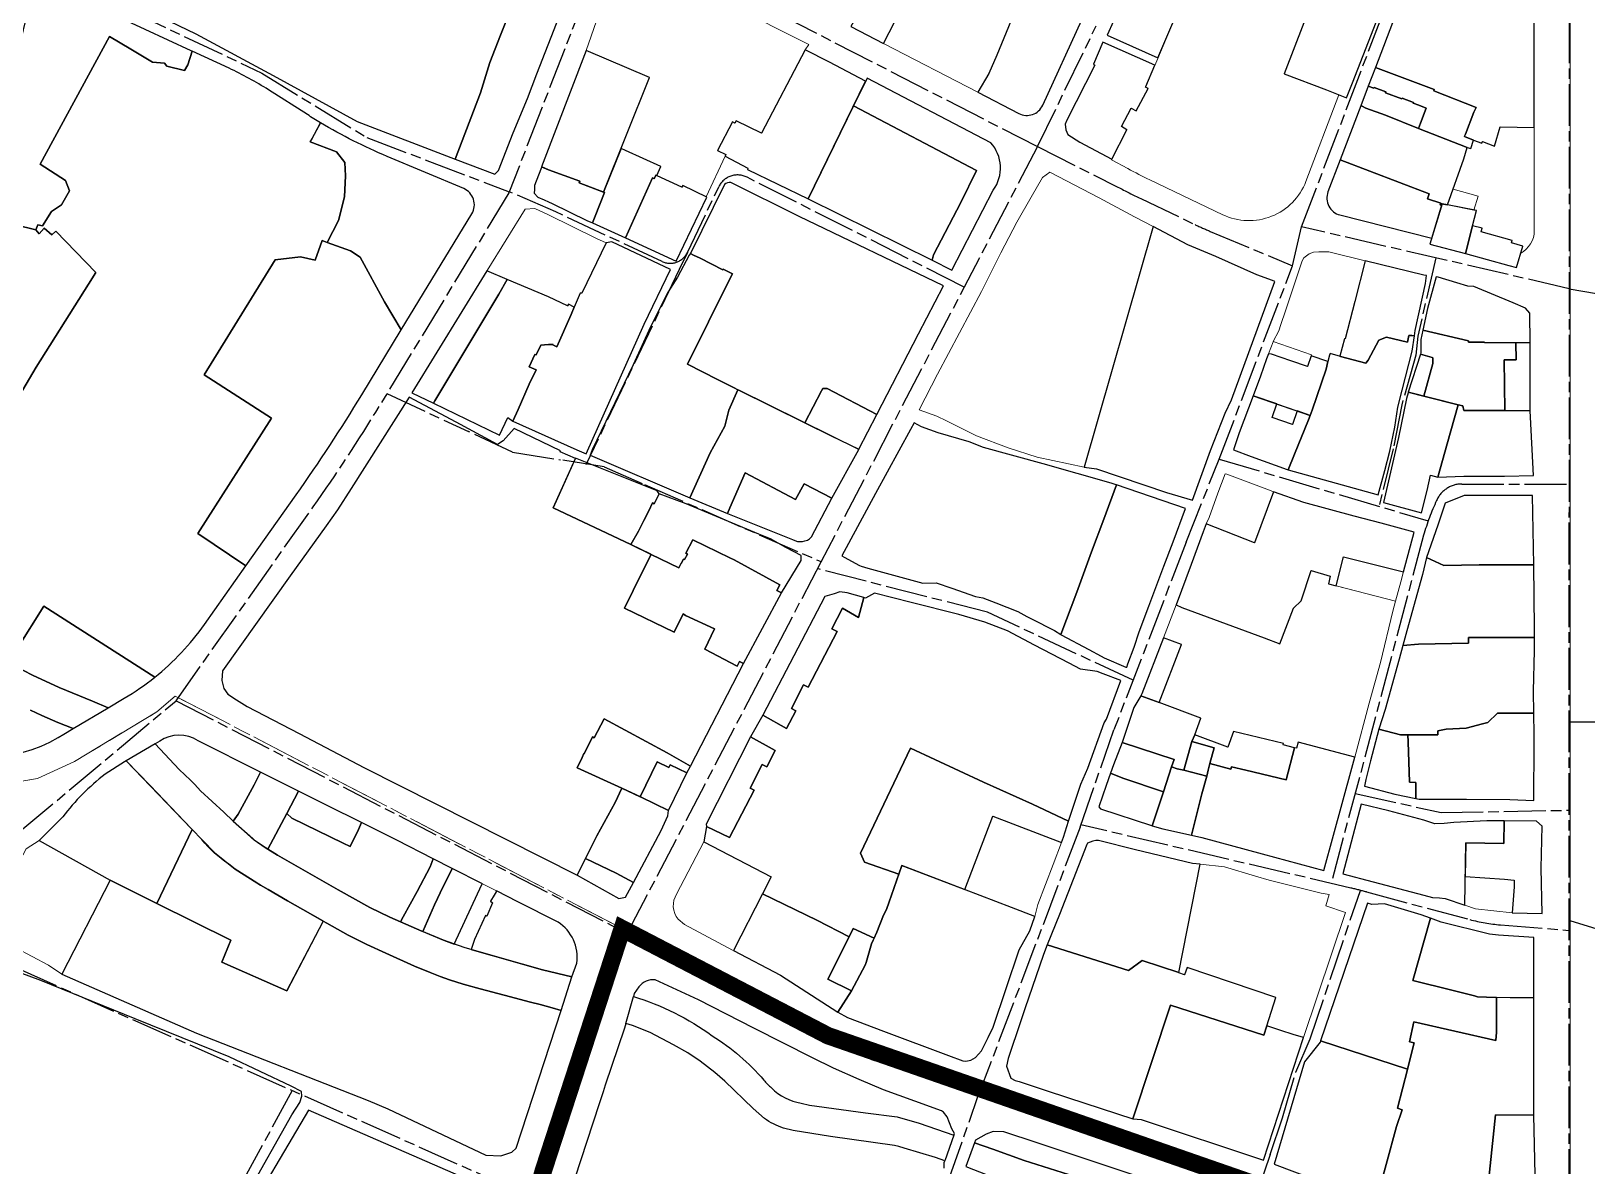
# Model space of a CAD drawing. Header units: millimetres. Extents: x 125232 to 134072, y 142885 to 152835.
# Drawn here: x 128703 to 129597, y 145446 to 146098 of the extents above; entities that cross this region are included whole.
import ezdxf

# ---------------------------------------------------------------- set-up
doc = ezdxf.new("R2010")
doc.units = ezdxf.units.MM
doc.linetypes.add('ACAD_ISO08W100', pattern=[36, 24, -3, 6, -3])
doc.linetypes.add('CENTER', pattern=[50.8, 31.75, -6.35, 6.35, -6.35])
for name, color, linetype in [('commerce', 10, 'Continuous'), ('commerce & office', 242, 'Continuous'), ('commerce and residence', 32, 'Continuous'), ('culture', 21, 'Continuous'), ('green & plaza', 80, 'Continuous'), ('hospital', 231, 'Continuous'), ('military', 76, 'Continuous'), ('research & university', 30, 'Continuous'), ('reserve', 253, 'Continuous'), ('residence', 2, 'Continuous'), ('residence-bad', 41, 'Continuous'), ('water', 4, 'Continuous'), ('老城北中心线', 7, 'ACAD_ISO08W100')]:
    doc.layers.add(name, color=color, linetype=linetype)
for name, color, linetype, lineweight in [('government', 221, 'Continuous', 0), ('municipal utilities', 151, 'Continuous', 0), ('school', 31, 'Continuous', 0), ('super block', 6, 'CENTER', 0)]:
    doc.layers.add(name, color=color, linetype=linetype, lineweight=lineweight)

msp = doc.modelspace()

# ---------------------------------------------------------------- linework, layer by layer
at = {"layer": 'commerce'}
for points in [[(129566.52, 146169.48, 0.31535), (129559.94, 146178.88), (129528.65, 146190.27, 0.409865), (129515.89, 146184.44), (129475.17, 146077.59), (129508.98, 146064.95), (129508.66, 146064), (129533, 146054.55), (129531.68, 146051.89), (129526.91, 146039.26), (129526.44, 146038.01), (129526.35, 146037.78), (129531.58, 146035.81), (129536.25, 146034.05), (129536.62, 146035.03), (129543.55, 146032.37), (129546.94, 146043.34), (129566.48, 146043.04)], [(128955.87, 145993.47, 0.458212), (128951.2, 146007.88), (128907.24, 146026.37, -0.035075), (128868.97, 146045.72), (128863.01, 146034.8), (128878.16, 146029.03), (128882.95, 146022.86), (128883.34, 146015.29), (128882.75, 146003.14), (128879.16, 145989.6), (128872.79, 145976.83), (128886.14, 145972.05), (128891.72, 145968.47), (128905.69, 145942.91), (128915.33, 145926.75)], [(128798.55, 145690.61, 0.302626), (128776.55, 145690.33), (128773.98, 145688.82), (128787.73, 145673.97), (128794.19, 145667.85), (128796.75, 145665.34), (128800.04, 145661.72), (128813.36, 145649.51), (128818.63, 145644.39), (128821.55, 145648.42), (128830.72, 145665.31), (128834.51, 145672.52)], [(128838.74, 145605.04), (128834.4, 145607.53), (128832.59, 145608.69), (128832.58, 145608.67), (128832.25, 145608.9), (128819.9, 145616.76), (128816.12, 145619.8, -0.079759), (128800.76, 145633.75), (128795.1, 145639.56), (128774.92, 145597.11), (128817.31, 145576.02), (128812.13, 145563.26), (128849.64, 145546.88), (128870.35, 145586.67), (128870.18, 145587.06), (128858.68, 145593.6), (128850.01, 145598.57)], [(129005.41, 145586.31), (128982.37, 145598.03), (128970.06, 145604.29), (128969.78, 145603.74), (128968.69, 145601.78), (128966.7, 145598.33), (128967.74, 145597.36), (128964.45, 145589.84), (128963.72, 145590.12), (128957.34, 145576.35), (128955.43, 145570.58), (128957.34, 145570.04), (128967.57, 145567.12), (128984.92, 145562.22), (128996.47, 145558.96), (129013.42, 145554.93), (129016.23, 145562.83, 0.294425)]]:
    msp.add_lwpolyline(points, format="xyb", close=True, dxfattribs=at)
for points in [[(129212.21, 146129.76), (129195.12, 146138.28), (129195.12, 146139.04), (129173.72, 146101.02), (129192.51, 146091.3)], [(129474.21, 146100.14), (129480.35, 146115.93), (129467.72, 146120.92), (129465.05, 146113.44), (129455.85, 146116.93), (129459.84, 146126.5), (129445.32, 146132.67), (129422.67, 146073.89), (129447.09, 146064.59), (129458.55, 146060.07), (129461.92, 146068.73)], [(129348.4, 146078.8), (129318.56, 146092.01), (129313.05, 146079.32), (129313.96, 146078.92), (129297.76, 146047.29), (129296.86, 146044.97), (129297.24, 146041.66), (129298.46, 146039.04), (129305.31, 146034.56), (129323.67, 146024.88), (129332.39, 146041.71), (129329.21, 146043.52), (129334.7, 146054.1), (129337.58, 146052.52), (129344.6, 146065.35), (129343.05, 146066.2), (129343.22, 146066.55)], [(129032.06, 146005.73), (129017.62, 146011.29), (129017.97, 146012.22), (128999.96, 146018.74), (128996.09, 146020.4), (128995.62, 146019.04), (128991.97, 146009.6), (128991.85, 146007.42), (128991.72, 146005.28), (128993.79, 146003.04), (128997.44, 146001.45), (129000.01, 146000.3), (129002.1, 145999.37), (129021.88, 145989.55), (129025.3, 145988.29), (129026.75, 145992.03)], [(129508.17, 145907.48), (129508.17, 145910.71), (129507.75, 145910.83), (129501.11, 145912.76), (129493.98, 145890.82), (129502.99, 145888.59)], [(129566.18, 145791.62), (129534.8, 145791.71), (129514.49, 145791.33), (129504.5, 145795.89), (129502.13, 145786.05), (129493.14, 145753.79), (129490.96, 145745.25), (129500, 145746.12), (129528.71, 145746.66), (129528.71, 145750), (129566.51, 145750), (129566.51, 145755.05)], [(129566.52, 145742.45), (129566.51, 145750), (129528.71, 145750), (129528.71, 145746.66), (129500, 145746.12), (129490.95, 145745.25), (129488.77, 145737.37), (129480.77, 145708.46), (129477.04, 145697.18), (129489.56, 145693.89), (129493.81, 145693.99), (129510.93, 145693.95), (129510.94, 145696.37), (129515.76, 145697.22), (129527.23, 145697.81), (129536.71, 145700.32), (129539.78, 145701.13), (129545.36, 145706.42), (129566.25, 145706.34), (129566.08, 145719.12)], [(129493.89, 145689.91), (129493.81, 145693.99), (129489.56, 145693.89), (129477.04, 145697.18), (129472.28, 145679.12), (129469.6, 145668.33), (129468.96, 145664.53), (129486.31, 145659.93), (129498.31, 145657.37), (129498.31, 145666.66), (129494.74, 145666.7)], [(129079.36, 145672.06), (129069.92, 145676.83), (129069.11, 145675.17), (129062.31, 145678.4), (129052.69, 145658.39), (129053.25, 145658.13), (129068.99, 145650.45)], [(129374.4, 145619.57), (129370.06, 145620.02), (129337.27, 145627.94), (129315.92, 145633.16), (129314.57, 145633.2), (129312.67, 145632.83), (129309.78, 145631.71), (129309.26, 145631.02), (129301.4, 145610.86), (129293.54, 145590.7), (129286.59, 145573.28), (129333.22, 145558.59), (129341.08, 145564.22), (129362.11, 145557.41)], [(129048.82, 145609.17), (129038.9, 145614.5), (129021.25, 145622.85), (129016.44, 145613.32), (129040.34, 145599.87), (129044.13, 145600.72)], [(128961.69, 145607.95), (128961.93, 145608.42), (128944.66, 145617.2), (128944.51, 145616.9), (128939.5, 145606.78), (128934.45, 145596.21), (128930.48, 145587.09), (128927.64, 145580.88), (128939.58, 145575.92), (128945.82, 145573.7)], [(129185.55, 145573.78), (129187.04, 145577.16), (129175.12, 145582.69), (129172.7, 145577.87), (129160.56, 145553.6), (129174.07, 145546.76), (129181.83, 145561.65), (129182.58, 145563.18)], [(129357.44, 145538.57), (129411.11, 145521.45), (129412.78, 145526.82), (129417.96, 145543.1), (129366.89, 145560.35), (129365.52, 145556.02), (129362.12, 145557.13), (129362.17, 145557.39), (129341.08, 145564.22), (129333.22, 145558.59), (129286.59, 145573.28), (129284.34, 145567.64), (129273.69, 145536.46), (129271.39, 145529.63), (129264.14, 145507.99), (129263.17, 145503.63), (129265.63, 145496.63), (129268.1, 145495.29), (129270.43, 145494.68), (129285.44, 145489.77), (129298.83, 145485.33), (129335.79, 145473.35)]]:
    msp.add_lwpolyline(points, close=True, dxfattribs=at)
at = {"layer": 'commerce & office'}
for points in [[(129306.38, 146104.85), (129306.67, 146105.67), (129272.64, 146121.57), (129257.5, 146084.62), (129252.96, 146074.1), (129246.74, 146063.25), (129270.3, 146051.06, 0.428689), (129283.99, 146055.79)], [(128795.1, 145639.56), (128794.57, 145640.1), (128770.94, 145664.84), (128757.18, 145678.94), (128756.32, 145678.43), (128745.1, 145671.31, 0.063078), (128720.75, 145646.84), (128707.19, 145633.26), (128748, 145610.5), (128774.92, 145597.11)], [(128849.5, 145648.74), (128856.29, 145661.56), (128834.51, 145672.52), (128830.72, 145665.31), (128821.55, 145648.42), (128818.63, 145644.39), (128818.73, 145644.3), (128829.93, 145634.31, 0.004117), (128832.61, 145632.27), (128837.03, 145629.32), (128838.65, 145628.3)]]:
    msp.add_lwpolyline(points, format="xyb", close=True, dxfattribs=at)
for points in [[(129503.85, 145953.31), (129504.51, 145957.94), (129502.89, 145958.17), (129469.18, 145966.39), (129463.25, 145943.08), (129457.68, 145921.53), (129457.31, 145921.63), (129454.64, 145911.59), (129455.14, 145911.46), (129469.74, 145907.52), (129470.99, 145909.32), (129477.07, 145920.83), (129481.47, 145922.54), (129493.58, 145919.57), (129494.41, 145923.57), (129496, 145923.44), (129497.6, 145923.3), (129498.03, 145926.31)], [(129554.31, 145942.33), (129531.69, 145951.68), (129528.21, 145951.88), (129522, 145953.66), (129511.2, 145956.98), (129509.98, 145957.15), (129505.15, 145938.92), (129502.42, 145926.52), (129528.61, 145920.46), (129528.61, 145919.69), (129537.86, 145919.68), (129537.86, 145919.37), (129564.06, 145919.23), (129563.87, 145936.25), (129561.46, 145939.23)], [(129549.1, 145909.42), (129556.05, 145909.43), (129555.91, 145919.27), (129537.86, 145919.37), (129537.86, 145919.68), (129528.61, 145919.69), (129528.61, 145920.46), (129502.42, 145926.52), (129501.24, 145921.15), (129501.34, 145913.45), (129501.11, 145912.76), (129507.75, 145910.83), (129508.17, 145910.71), (129508.17, 145907.48), (129502.99, 145888.59), (129522.76, 145883.7), (129525.39, 145883.08), (129525.95, 145880.3), (129549.45, 145880.28)], [(129564.07, 145919.14), (129564.06, 145919.23), (129555.91, 145919.27), (129556.05, 145909.43), (129549.1, 145909.42), (129549.45, 145880.28), (129564.18, 145880.27)], [(129564.19, 145876.59), (129564.18, 145880.27), (129549.45, 145880.28), (129525.95, 145880.3), (129525.39, 145883.08), (129522.76, 145883.7), (129516.44, 145861.19), (129511.1, 145842.13), (129525.95, 145842.71), (129533.25, 145842.7), (129549.25, 145842.72), (129565.92, 145843.09)], [(129565.43, 145831.52), (129526.21, 145831.57), (129515.25, 145827.03), (129511.02, 145814.45), (129504.5, 145795.89), (129514.49, 145791.33), (129534.8, 145791.71), (129566.18, 145791.62), (129566.18, 145791.62)], [(129566.39, 145680.34), (129566.4, 145694.1), (129566.25, 145706.34), (129545.36, 145706.42), (129539.78, 145701.13), (129536.71, 145700.32), (129527.23, 145697.81), (129515.76, 145697.22), (129510.94, 145696.37), (129510.93, 145693.95), (129493.81, 145693.99), (129493.89, 145689.91), (129494.74, 145666.7), (129498.31, 145666.66), (129498.31, 145657.37), (129500.29, 145656.94), (129526.34, 145657.05), (129527.57, 145657.06), (129552.43, 145656.8), (129566.14, 145656.27), (129566.17, 145665.04)], [(129359.41, 145679.8), (129329.58, 145689.63), (129324.55, 145676.81), (129322.84, 145671.92), (129330.08, 145669.02), (129353.38, 145661.14), (129358.04, 145675.58)], [(128944.51, 145616.9), (128944.66, 145617.2), (128933.65, 145622.8), (128931.93, 145618.04), (128924.47, 145604.03), (128916.51, 145589.34), (128914.89, 145586.52), (128927.15, 145581.08), (128927.64, 145580.88), (128930.48, 145587.09), (128934.45, 145596.21), (128939.5, 145606.78)], [(129276.51, 145581.32), (129279.43, 145589.52), (129265.97, 145594.79), (129203.08, 145618.89), (129194.23, 145593.56), (129192.54, 145590.35), (129188.53, 145580.53), (129185.55, 145573.78), (129182.58, 145563.18), (129181.83, 145561.65), (129174.07, 145546.76), (129166.16, 145534.58), (129171.75, 145531.53), (129192.47, 145523.72), (129229.75, 145509.66), (129237.98, 145506.65), (129239.73, 145506.37), (129242.7, 145506.96), (129245.33, 145508.47), (129248.8, 145512.41), (129252.68, 145520), (129255.44, 145526.06), (129270.38, 145570.38)]]:
    msp.add_lwpolyline(points, close=True, dxfattribs=at)
at = {"layer": 'commerce and residence'}
for points in [[(129020.96, 146145.19), (129021.01, 146148.62), (129016.38, 146152.51), (129000.24, 146159.6), (128997.33, 146160.71), (128983.67, 146124.61), (128972.3, 146095.99), (128966.31, 146080.34), (128960.92, 146062.85), (128946.26, 146024.85), (128969.07, 146016.23), (128971.24, 146018.32), (128979.56, 146040.03), (128987.78, 146059.68), (128993.21, 146073.94)], [(129058.04, 146071.78), (129021.55, 146087.33), (128995.88, 146020.49), (128999.96, 146018.74), (129017.97, 146012.22), (129017.62, 146011.29), (129031.57, 146005.91)], [(128971.39, 145947.2), (128976.13, 145955.73), (128964.53, 145960.64), (128921.36, 145890.51), (128933.76, 145884.56), (128934.68, 145885.94)], [(129165.79, 145753.28), (129162.77, 145754.84), (129168.93, 145766.7), (129178.1, 145761.37), (129181.13, 145772.87), (129171.53, 145775.5), (129167.44, 145776.1), (129164.05, 145774.99), (129158.72, 145773.44), (129123.04, 145705.31), (129136.79, 145697.57), (129142.07, 145707.71), (129139.54, 145709.02), (129146.53, 145722.65), (129149.19, 145721.29)], [(129062.31, 145678.4), (129069.11, 145675.17), (129069.92, 145676.83), (129079.36, 145672.06), (129081.54, 145676.03), (129068.19, 145683.6), (129031.93, 145703.18), (129026.18, 145692.34), (129025.17, 145692.82), (129020.52, 145683.11), (129020.27, 145683.23), (129019.23, 145681.04), (129016.36, 145674.96), (129042, 145663.33), (129052.69, 145658.39)], [(129130.26, 145685.06), (129116.06, 145692.85), (129090.55, 145642.72), (129090.81, 145641.21), (129103.92, 145634.89), (129118.2, 145662.09), (129115.8, 145663.36), (129122.76, 145676.95), (129125.41, 145675.6)], [(129382.58, 145686.42), (129369.68, 145690.09), (129365, 145673.6), (129378.21, 145670.27), (129378.96, 145673.6), (129380.08, 145677.56)], [(129172.7, 145577.87), (129154.13, 145587.52), (129122.85, 145602.59), (129106.2, 145570.03), (129133.18, 145555.94), (129166.16, 145534.58), (129174.07, 145546.76), (129160.56, 145553.6)], [(129433.87, 145519.96), (129427.9, 145521.78), (129420.78, 145524.01), (129412.78, 145526.82), (129411.11, 145521.45), (129357.44, 145538.57), (129335.79, 145473.35), (129335.94, 145473.3), (129340.47, 145472.94), (129410.87, 145449.47)], [(129487.35, 145468.97), (129490.53, 145478.43), (129487.91, 145479.44), (129493.6, 145501.72), (129493.65, 145501.91), (129443.62, 145518.16), (129443.35, 145517.37), (129434.4, 145506.08), (129416.92, 145447.2), (129475.45, 145425.23)]]:
    msp.add_lwpolyline(points, close=True, dxfattribs=at)
msp.add_lwpolyline([(129182.99, 146071.39), (129175.19, 146055.38), (129245.88, 146018.22), (129236.82, 146000), (129221.16, 145969.88), (129220.47, 145966.76), (129231.73, 145961.02), (129255.57, 146007.06, 0.35071), (129254.11, 146034.3)], format="xyb", close=True, dxfattribs=at)
at = {"layer": 'culture'}
msp.add_lwpolyline([(128694.72, 145743.86), (128709.94, 145767.95), (128773.62, 145727.04, 0.069987), (128802.26, 145757.46), (128826.09, 145791.15), (128798.49, 145809.65), (128840.69, 145876.03), (128802.07, 145900.96), (128842.85, 145966.96), (128857.42, 145968.78), (128865.92, 145966.81), (128869.87, 145978.03), (128872.79, 145976.83), (128879.16, 145989.6), (128882.75, 146003.14), (128883.34, 146015.29), (128882.95, 146022.86), (128878.16, 146029.03), (128863.01, 146034.8), (128863.68, 146036.02), (128863.67, 146036.02), (128868.97, 146045.72, -0.007306), (128861.36, 146050.42), (128838.99, 146064.68, 0.033301), (128816.35, 146077.08), (128795.12, 146086.93), (128792.62, 146079.05), (128790.67, 146075.79), (128780.51, 146078.27), (128779.34, 146079.96), (128772.43, 146080.61), (128760, 146087.97), (128747.58, 146095.32), (128707.83, 146021.92), (128722.45, 146012.61), (128724.7, 146006.58), (128720.03, 145998.59), (128714.41, 145994.8), (128709.11, 145986.52), (128706.38, 145987.13), (128705.27, 145984.23), (128707.19, 145981.83), (128710.12, 145985.15), (128714.6, 145981.41), (128716.72, 145983.45), (128739.72, 145959.62), (128735.55, 145952.95), (128705.59, 145905.22), (128692.04, 145882.51)], format="xyb", dxfattribs=at)
at = {"layer": 'government', "linetype": 'Continuous'}
msp.add_lwpolyline([(129147.47, 146087.59), (129149.48, 146090.75), (129058.71, 146136.54), (129045.32, 146137.77), (129037.7, 146133.67), (129021.56, 146087.32), (129058.04, 146071.78), (129041.65, 146030.99), (129044.12, 146029.83), (129064.55, 146020.55), (129062.21, 146015.39), (129062.38, 146015.3), (129076.58, 146008.82), (129077.06, 146009.71), (129090.52, 146003.15), (129101.38, 146026.63), (129101.78, 146027.42), (129097.06, 146029.73), (129105.76, 146046.35), (129107.11, 146045.56), (129107.77, 146046.86), (129122.42, 146039.71)], close=True, dxfattribs=at)
at = {"layer": 'government'}
msp.add_lwpolyline([(129359.84, 146105.85), (129350.04, 146082.69), (129343.22, 146066.55), (129343.05, 146066.2), (129344.6, 146065.35), (129337.58, 146052.52), (129334.7, 146054.1), (129329.21, 146043.52), (129332.39, 146041.71), (129323.46, 146024.47), (129332.9, 146019.37, 0.012243), (129345.47, 146012.98), (129387.4, 145992.92, 0.438461), (129435.21, 146012.03), (129454.17, 146061.8), (129447.09, 146064.59), (129422.67, 146073.89), (129441.49, 146122.74)], format="xyb", dxfattribs=at)
for points in [[(129347.46, 145986.08), (129336.76, 145991.74), (129316.45, 146002.51), (129288.07, 146017.38), (129283.74, 146014.37), (129277.4, 146003.07), (129269.08, 145988.68), (129259.85, 145970.98), (129248.81, 145948.84), (129223.46, 145901.32), (129212.89, 145880.7), (129223.16, 145877.17), (129228.62, 145874.35), (129245.97, 145865.84), (129264.18, 145858.88), (129280.83, 145853.53), (129307.8, 145847.86)], [(129032.99, 145976.78), (129027.45, 145979.14), (129000, 145992.77), (128992.13, 145996.48), (128986.44, 145996.08), (128964.67, 145960.86), (128964.53, 145960.64), (128976.13, 145955.73), (129000, 145945.61), (129010.91, 145940.53), (129011.37, 145941.52), (129014.75, 145939.74), (129018.09, 145947.76), (129019.16, 145947.72)], [(129469.18, 145966.39), (129448.35, 145971.51), (129442.59, 145971.53), (129439.48, 145971.41), (129436.99, 145970.41), (129433.97, 145968.14), (129433.07, 145966.41), (129429.61, 145956.01), (129428.28, 145951.93), (129423.51, 145937.58), (129420.88, 145929.87), (129419.74, 145926.24), (129416.48, 145920.11), (129438.45, 145912.37), (129438.26, 145911.84), (129447.89, 145908.49), (129448.8, 145912.26), (129449.18, 145913.05), (129454.64, 145911.59), (129457.31, 145921.63), (129457.68, 145921.53), (129463.25, 145943.08)], [(129430.19, 145880.12), (129418.51, 145884.11), (129415.85, 145876.4), (129427.45, 145872.34)], [(129294.67, 145632.04), (129255.36, 145647.16), (129239.17, 145605.06), (129265.97, 145594.79), (129279.43, 145589.52), (129281.15, 145596.47), (129289.95, 145619.44)], [(128748, 145610.5), (128707.19, 145633.26), (128699.79, 145628.43), (128674.83, 145581.58), (128712.69, 145561.52), (128720.33, 145556.51)]]:
    msp.add_lwpolyline(points, close=True, dxfattribs=at)
msp.add_lwpolyline([(129089.27, 145632.55), (129073.55, 145602.48, 0.320253), (129074.4, 145588.01), (129078.07, 145584.99), (129105.74, 145570.28), (129106.2, 145570.03), (129127.85, 145612.39)], format="xyb", close=True, dxfattribs=at)
at = {"layer": 'green & plaza'}
for points in [[(128768.17, 146099.43), (128710.75, 146126.07, 0.471683), (128703.79, 146122.74), (128671.61, 145992.5), (128705.27, 145984.23), (128706.38, 145987.13), (128709.11, 145986.52), (128714.41, 145994.8), (128720.03, 145998.59), (128724.7, 146006.58), (128722.45, 146012.61), (128707.83, 146021.92), (128747.58, 146095.32), (128760, 146087.97), (128772.43, 146080.61), (128779.34, 146079.96), (128780.51, 146078.27), (128790.67, 146075.79), (128792.62, 146079.05), (128795.12, 146086.93), (128794.62, 146087.16)], [(128735.55, 145952.95), (128739.72, 145959.62), (128716.72, 145983.45), (128714.6, 145981.41), (128710.12, 145985.15), (128707.19, 145981.83), (128705.27, 145984.23), (128671.61, 145992.5), (128646.55, 145891.1), (128643.12, 145877.21, -0.034919), (128628.98, 145833.39), (128650.84, 145818.98), (128656.87, 145828.61), (128664.34, 145840.48), (128682.13, 145868.44), (128684.25, 145871.78), (128685, 145871.47), (128692.04, 145882.51), (128705.59, 145905.22)], [(128891.72, 145968.47), (128886.14, 145972.05), (128872.79, 145976.83), (128869.87, 145978.03), (128865.92, 145966.81), (128857.42, 145968.78), (128842.85, 145966.96), (128802.07, 145900.96), (128840.69, 145876.03), (128798.49, 145809.65), (128826.09, 145791.15), (128854.91, 145831.91, 0.017402), (128892.63, 145889.39), (128915.33, 145926.75), (128905.69, 145942.91)], [(128709.94, 145767.95), (128694.72, 145743.86), (128629.26, 145784.59), (128651.65, 145818.44), (128650.84, 145818.98), (128628.98, 145833.39, -0.023367), (128616.17, 145805.35), (128612.57, 145798.36), (128626.15, 145779.84), (128629.01, 145776.99), (128637.08, 145770.26), (128665.93, 145750), (128668.48, 145748.19), (128673.97, 145744.71), (128686.32, 145737.57), (128689.66, 145735.5), (128698.31, 145730.88), (128703.42, 145728.25), (128718.72, 145721.09), (128737.92, 145713.23), (128746.97, 145709.53), (128756.17, 145714.98, 0.035391), (128773.62, 145727.04)], [(129117.98, 145525.4), (129086.18, 145541.64), (129061.25, 145553.15, 0.273851), (129051.9, 145549.09), (129049.19, 145545.35), (129048.71, 145543.65, -0.08065), (129094.07, 145521.07, -0.073666), (129123.69, 145495.53, 0.032462), (129128.08, 145491.07, 0.161809), (129145.09, 145482.33), (129149.85, 145481.23), (129182.14, 145476.69), (129200.23, 145474.36), (129212.88, 145470.82), (129232.9, 145463.98), (129233.24, 145464.94), (129231.75, 145467.54), (129228.96, 145474.4), (129226.9, 145477.05), (129225.71, 145477.79), (129210.37, 145483.36), (129192.4, 145489.96), (129178.53, 145495.8), (129163.68, 145502.39), (129151.68, 145508.34)], [(129566.24, 145475.44), (129544.09, 145475.68), (129536.64, 145404.18), (129537.1, 145404.02), (129555.5, 145399.76, 0.333808), (129567.73, 145407.03)], [(129340.04, 145439.7), (129288.8, 145456.86), (129280.81, 145459.5), (129261.6, 145465.9), (129255.4, 145466.01), (129251.55, 145464.38), (129245.24, 145461.08), (129244.69, 145459.56), (129255.33, 145455.82), (129273.34, 145449.4), (129316.92, 145435.54), (129372.32, 145418.42), (129415.45, 145405), (129416.83, 145410.85, 0.187528), (129413.89, 145414.94), (129410.3, 145416.17)]]:
    msp.add_lwpolyline(points, format="xyb", close=True, dxfattribs=at)
msp.add_lwpolyline([(128634.83, 145691.57, 0.267555), (128718.22, 145692.52), (128721.33, 145694.36), (128726.71, 145697.54), (128718.03, 145701.14), (128708.69, 145705.18), (128702.17, 145708.11)], format="xyb", dxfattribs=at)
msp.add_lwpolyline([(129570.91, 145641.58), (129567.79, 145644.42), (129549.09, 145644.47), (129548.92, 145631.56), (129527.06, 145631.88), (129526.78, 145612.63), (129549.32, 145610.96), (129554.93, 145610.52), (129554.81, 145606.71), (129553.65, 145591.76), (129571.03, 145591.27), (129570.48, 145617.44)], close=True, dxfattribs=at)
at = {"layer": 'hospital'}
msp.add_lwpolyline([(129133.8, 145775.52), (129131.23, 145776.9), (129132.97, 145780.14), (129106.73, 145794.6), (129104.22, 145795.67), (129082.92, 145805.98), (129078.79, 145798.32), (129079.74, 145797.88), (129078.04, 145794.67), (129077.57, 145794.91), (129076.27, 145792.49), (129076.1, 145792.57), (129074.84, 145789.87), (129058.92, 145797.7), (129051.34, 145782.56), (129048.59, 145776.98), (129043.57, 145766.81), (129072.1, 145752.92), (129077.26, 145763.43), (129078.75, 145762.65), (129095.32, 145754.9), (129089.81, 145743.28), (129108.28, 145733.39), (129109.65, 145736.1), (129111.98, 145734.97)], close=True, dxfattribs=at)
at = {"layer": 'military'}
msp.add_lwpolyline([(129059.74, 146014.04), (129060.41, 146013.73), (129060.65, 146013.61), (129061.62, 146015.69), (129062.21, 146015.39), (129064.55, 146020.55), (129044.12, 146029.83), (129041.65, 146030.99), (129031.57, 146005.91), (129032.06, 146005.73), (129026.75, 145992.03), (129025.3, 145988.29), (129044.12, 145979.64)], close=True, dxfattribs=at)
at = {"layer": 'municipal utilities'}
msp.add_lwpolyline([(129566.48, 146043.04), (129546.94, 146043.34), (129543.55, 146032.37), (129536.62, 146035.03), (129536.25, 146034.05), (129531.58, 146035.81), (129529.91, 146030.86), (129527.89, 146031.52), (129525.97, 146024.94), (129519.77, 146007.66), (129534.17, 146003.57), (129531.74, 145995.53), (129533.33, 145995.22), (129531.04, 145986.56), (129536.56, 145985.15), (129535.97, 145982.99), (129553.73, 145978.12), (129553.33, 145976.68), (129559.82, 145974.86), (129558.61, 145970.66, 0.274966), (129566.46, 145983.84)], format="xyb", close=True, dxfattribs=at)
for points in [[(129534.17, 146003.57), (129519.77, 146007.66), (129516.49, 145998.52), (129531.74, 145995.53)], [(129416.48, 145920.11), (129416.31, 145919.8), (129413.71, 145913.03), (129415.45, 145912.77), (129426.63, 145908.89), (129436.11, 145905.57), (129438.26, 145911.84), (129438.45, 145912.37)], [(129416.55, 145833.71), (129414.25, 145834.52), (129389.81, 145843.76), (129388.86, 145844.05), (129384.65, 145832.82), (129379.53, 145818.86), (129377.98, 145815.17), (129405.72, 145804.39)], [(129489.74, 145781.88), (129491.12, 145787.05), (129491.26, 145787.58), (129456.82, 145796.32), (129452.62, 145779.55), (129486.77, 145770.86)], [(129554.81, 145606.71), (129554.93, 145610.52), (129549.32, 145610.96), (129526.78, 145612.63), (129526.54, 145596), (129532.63, 145593.94), (129553.65, 145591.76)]]:
    msp.add_lwpolyline(points, close=True, dxfattribs=at)
at = {"layer": 'research & university'}
for points in [[(129499.96, 146042.53), (129480.89, 146050.04), (129469.66, 146054.1), (129467.14, 146055.44), (129466.78, 146055.56), (129454.91, 146024.41), (129505.96, 146004.82), (129505.03, 146002.1), (129512.67, 145999.47), (129512.43, 145998.55), (129512.94, 145998.4), (129513.15, 145999.17), (129516.49, 145998.52), (129525.97, 146024.94), (129527.89, 146031.52)], [(129002.64, 145824.5), (129015.51, 145852.85), (129006.7, 145856.66), (129006.87, 145857.14), (128980.23, 145869.96), (128973.92, 145863.01), (128970.69, 145860.85), (128946.86, 145873.62), (128919.88, 145888.08), (128886.57, 145835.46), (128878.66, 145823.2), (128872.09, 145814.01), (128851.54, 145785.27), (128812.68, 145730.82), (128812.29, 145725.19), (128813.27, 145720.53), (128815.69, 145717.3), (128820.58, 145714.04), (128826.8, 145710.27), (128856.74, 145694.67), (128894.17, 145675.04), (129016.44, 145613.32), (129021.25, 145622.85), (129027.74, 145636), (129038.26, 145655.02), (129042, 145663.33), (129016.36, 145674.96), (129019.23, 145681.04), (129020.27, 145683.23), (129020.52, 145683.11), (129025.17, 145692.82), (129026.18, 145692.34), (129031.93, 145703.18), (129068.19, 145683.6), (129081.54, 145676.03), (129111.98, 145734.97), (129109.65, 145736.1), (129108.28, 145733.39), (129089.81, 145743.28), (129095.32, 145754.9), (129078.75, 145762.65), (129077.26, 145763.43), (129072.1, 145752.92), (129043.57, 145766.81), (129048.59, 145776.98), (129051.34, 145782.56), (129058.92, 145797.7), (129058.71, 145797.8), (129047.27, 145803.28)], [(129162.43, 145865.75), (129109.28, 145892.05), (129108.82, 145892.28), (129103.58, 145880.54), (129101.3, 145871.38), (129092.77, 145856.04), (129081.18, 145830.16), (129102.75, 145821.21), (129104.08, 145824.39), (129112.89, 145844.46), (129141.88, 145829.24), (129146.91, 145838.21), (129162.7, 145829.97), (129178.28, 145858.05)], [(129566.1, 145577.52), (129545.85, 145578.84), (129540.67, 145579.49), (129512.95, 145586.27), (129506.77, 145588.52), (129496.68, 145552.77), (129519.14, 145547.18), (129532.08, 145543.98), (129533.9, 145543.45), (129539.03, 145543.12), (129566.15, 145542.84)]]:
    msp.add_lwpolyline(points, close=True, dxfattribs=at)
at = {"layer": 'reserve'}
msp.add_lwpolyline([(128826.91, 145430.42), (128852.37, 145475.55), (128856.97, 145482.66), (128858.27, 145486.33), (128858.06, 145489.02), (128852.09, 145492.13), (128816.39, 145508.89), (128762.38, 145530.78), (128708.15, 145552.88), (128691.09, 145559.16), (128673.7, 145567.33), (128669.12, 145568.94), (128622.74, 145481.07), (128571.83, 145384.42)], dxfattribs=at)
msp.add_lwpolyline([(129566.15, 145542.84), (129544.78, 145543.06), (129544.81, 145523.08), (129544.31, 145518.35), (129497.3, 145528.95), (129494.83, 145517.61), (129497.5, 145516.98), (129493.6, 145501.72), (129487.91, 145479.44), (129490.53, 145478.43), (129487.35, 145468.97), (129475.45, 145425.23), (129475.87, 145425.08), (129494.06, 145418.69), (129498.62, 145417.26), (129536.64, 145404.18), (129544.09, 145475.68), (129566.24, 145475.44), (129566.23, 145475.69)], close=True, dxfattribs=at)
at = {"layer": 'residence'}
msp.add_lwpolyline([(128721.92, 146133.32), (128797.19, 146096.79), (128841.66, 146072.87), (128889.89, 146046.4), (128946.24, 146024.79), (128960.92, 146062.85), (128966.31, 146080.34), (128972.3, 146095.99), (128983.67, 146124.61)], dxfattribs=at)
for points in [[(129175.19, 146055.38), (129149.23, 146002.05), (129220.47, 145966.76), (129221.16, 145969.88), (129236.82, 146000), (129245.88, 146018.22)], [(129417.3, 145954.52), (129415.98, 145955), (129407.02, 145958.27), (129383.48, 145968.95), (129367.35, 145975.57), (129347.46, 145986.08), (129307.8, 145847.86), (129314.87, 145846.87), (129355.01, 145833.18), (129370.01, 145828.81), (129380.47, 145857.34), (129388.79, 145878.92), (129392.44, 145886.5)], [(128988.78, 145905.44), (128992.01, 145912.65), (128992.86, 145912.29), (128995.45, 145917.94), (128997.58, 145918.09), (129000, 145918.22), (129002.53, 145918.32), (129002.41, 145918.06), (129004.73, 145917), (129013.03, 145935.62), (129014.75, 145939.74), (129011.37, 145941.52), (129010.91, 145940.53), (129000, 145945.61), (128976.13, 145955.73), (128971.39, 145947.2), (128934.68, 145885.94), (128933.76, 145884.56), (128971.79, 145866.24), (128976.54, 145876.37), (128979.41, 145874.28), (128982.46, 145880.94), (128988.74, 145895.43), (128992.81, 145903.65)], [(129488.12, 145882.23), (129490.53, 145892.04), (129496.35, 145914.56), (129497.6, 145923.3), (129496, 145923.44), (129494.41, 145923.57), (129493.58, 145919.57), (129481.47, 145922.54), (129477.07, 145920.83), (129470.99, 145909.32), (129469.74, 145907.52), (129455.14, 145911.46), (129449.18, 145913.05), (129448.8, 145912.26), (129447.89, 145908.49), (129446.84, 145904.07), (129438.74, 145880.59), (129437.63, 145877.57), (129436.7, 145875.02), (129428.56, 145855.21), (129424.92, 145846.33), (129476.8, 145831.96), (129480.57, 145845.91), (129483.37, 145856.97), (129486.26, 145870.74)], [(129446.84, 145904.07), (129447.89, 145908.49), (129438.26, 145911.84), (129436.11, 145905.57), (129426.63, 145908.89), (129415.45, 145912.77), (129413.71, 145913.03), (129412.58, 145910.08), (129409.15, 145900.04), (129404.91, 145888.76), (129437.63, 145877.57), (129438.74, 145880.59)], [(129160.11, 145892.96), (129157.52, 145893.08), (129156.89, 145891.66), (129147.32, 145873.23), (129162.43, 145865.75), (129178.22, 145858.08), (129188.56, 145878.01)], [(129436.7, 145875.02), (129437.63, 145877.57), (129430.19, 145880.12), (129427.45, 145872.34), (129415.85, 145876.4), (129418.51, 145884.11), (129404.91, 145888.76), (129396.94, 145867.58), (129393.52, 145857.86), (129403.79, 145853.86), (129424.45, 145846.45), (129424.92, 145846.33), (129428.56, 145855.21)], [(129522.76, 145883.7), (129493.98, 145890.82), (129493.9, 145890.58), (129493.02, 145887.36), (129488.33, 145864.9), (129479.87, 145827.52), (129501.63, 145821.52), (129504.82, 145834.41), (129506.82, 145843.21), (129511.1, 145842.13), (129516.44, 145861.19)], [(129326.28, 145837.66), (129326.09, 145837.72), (129323.27, 145838.64), (129284.17, 145849.69), (129250, 145859.2), (129241.72, 145862.42), (129223.82, 145867.51), (129214.23, 145871.04), (129210, 145873.21), (129208.06, 145869.45), (129187.81, 145832.61), (129168.54, 145796.76), (129169.76, 145796.11), (129178.68, 145791.38), (129179.61, 145790.89), (129183.46, 145789.79), (129215.14, 145781.21), (129222.77, 145781.37), (129231.81, 145778.2), (129245.4, 145773.44), (129249.55, 145772.77), (129256.93, 145769.92), (129269.72, 145764.93), (129274.79, 145762), (129277.42, 145760.67), (129290.79, 145753.86), (129294.34, 145751.65), (129303.48, 145776), (129311.96, 145799.07), (129319, 145817.84)], [(129063.47, 145832.39), (129062.3, 145834.21), (129015.54, 145852.91), (129002.64, 145824.5), (129047.27, 145803.28), (129051.69, 145811.01), (129054.73, 145817.2), (129057.67, 145822.64), (129059.65, 145827.27), (129060.64, 145826.8)], [(129353.56, 145790.96), (129358.97, 145804.95), (129366.08, 145824.12), (129326.28, 145837.66), (129319, 145817.84), (129311.96, 145799.07), (129303.48, 145776), (129294.34, 145751.65), (129294.56, 145751.51), (129310.48, 145742.93), (129317.6, 145739.13), (129319.35, 145738.3), (129331.78, 145732.94), (129332.37, 145732.89), (129332.93, 145734.7), (129336.43, 145744.29), (129339.38, 145753.14), (129344.9, 145767.89)], [(129438.18, 145788.39), (129449.24, 145785.15), (129448.13, 145780.69), (129452.62, 145779.55), (129456.82, 145796.32), (129491.26, 145787.58), (129497.41, 145810.48), (129478.37, 145815.65), (129462.98, 145819.68), (129434.04, 145827.52), (129416.55, 145833.71), (129405.72, 145804.39), (129377.98, 145815.17), (129376.1, 145810.69), (129369.27, 145791.81), (129360.66, 145768.65), (129363.94, 145767.15), (129411.27, 145749.68), (129420.28, 145746.23), (129427.99, 145766.7), (129432.49, 145771.05)], [(129328.78, 145725.21), (129318.68, 145729.08), (129315.33, 145730.31), (129305.66, 145731.64), (129299.13, 145735.13), (129279.18, 145745.59), (129263.63, 145753.71), (129250.61, 145758.82), (129235.79, 145763.22), (129208.45, 145770.12), (129187.26, 145775.47), (129182.1, 145772.61), (129181.13, 145772.87), (129178.1, 145761.37), (129168.93, 145766.7), (129162.77, 145754.84), (129165.79, 145753.28), (129149.19, 145721.29), (129146.53, 145722.65), (129139.54, 145709.02), (129142.07, 145707.71), (129136.79, 145697.57), (129123.04, 145705.31), (129116.06, 145692.85), (129130.26, 145685.06), (129125.41, 145675.6), (129122.76, 145676.95), (129115.8, 145663.36), (129118.2, 145662.09), (129103.92, 145634.89), (129090.81, 145641.21), (129089.27, 145632.55), (129127.85, 145612.39), (129122.85, 145602.59), (129154.13, 145587.52), (129172.7, 145577.87), (129175.12, 145582.69), (129187.04, 145577.16), (129188.53, 145580.53), (129192.54, 145590.35), (129194.23, 145593.56), (129201.32, 145613.85), (129181.62, 145620.82), (129179.29, 145625.97), (129207.9, 145686.4), (129250, 145666.69), (129278.12, 145654.22), (129298.75, 145644.45), (129305.91, 145665.58), (129309.82, 145674.79), (129319.31, 145700.84), (129320.6, 145702.92)], [(129363.65, 145745.81), (129353.42, 145749.75), (129340.99, 145717.46), (129340.33, 145716.38), (129350.86, 145712.52)], [(129374.91, 145703.46), (129350.86, 145712.52), (129340.33, 145716.38), (129336.28, 145709.74), (129329.98, 145690.64), (129329.58, 145689.63), (129359.41, 145679.8), (129358.04, 145675.58), (129361.29, 145674.53), (129365, 145673.6), (129369.68, 145690.09), (129369.69, 145690.12), (129371.41, 145693.9)], [(129461.53, 145674.78), (129463.26, 145681.21), (129456.74, 145682.84), (129430.67, 145689.78), (129429.79, 145686.3), (129428.72, 145686.57), (129423.82, 145668.08), (129400.69, 145673.6), (129392.47, 145675.57), (129392.01, 145674.17), (129380.08, 145677.56), (129378.96, 145673.6), (129378.21, 145670.27), (129375.37, 145660.13), (129370.74, 145641.59), (129369.39, 145636.24), (129375.33, 145634.89), (129410, 145625.58), (129445.51, 145615.95), (129451.1, 145636.33)], [(129428.72, 145686.57), (129422.17, 145688.21), (129422.35, 145688.94), (129393.68, 145695.8), (129390.3, 145686.94), (129371.41, 145693.9), (129369.69, 145690.12), (129369.68, 145690.09), (129382.58, 145686.42), (129380.08, 145677.56), (129392.01, 145674.17), (129392.47, 145675.57), (129400.69, 145673.6), (129423.82, 145668.08)], [(129255.36, 145647.16), (129294.67, 145632.04), (129295.83, 145635.13), (129298.75, 145644.45), (129278.12, 145654.22), (129250, 145666.69), (129207.9, 145686.4), (129179.29, 145625.97), (129181.62, 145620.82), (129201.32, 145613.85), (129203.08, 145618.89), (129239.17, 145605.06)], [(129378.21, 145670.27), (129365, 145673.6), (129361.29, 145674.53), (129358.04, 145675.58), (129353.38, 145661.14), (129346.9, 145641.72), (129352.93, 145639.97), (129369.39, 145636.24), (129370.74, 145641.59), (129375.37, 145660.13)], [(129549.09, 145644.47), (129539.18, 145644.49), (129520.31, 145643.51), (129514.64, 145642.98), (129509.35, 145642.89), (129502.9, 145644.9), (129482.85, 145650.22), (129466.91, 145654.15), (129456.4, 145614.03), (129473.8, 145609.41), (129502.94, 145601.84), (129508.03, 145600.46), (129512.06, 145600.31), (129515.25, 145599.83), (129526.54, 145596), (129527.06, 145631.88), (129548.92, 145631.56)], [(129007.28, 145535.64), (129002, 145537.02), (128995.13, 145538.92), (128989.61, 145540.36), (128974.51, 145544.38), (128960.6, 145548.02), (128950.95, 145550.64), (128942.97, 145553.17), (128937.7, 145555.13), (128932.01, 145557.35), (128922.85, 145561.08), (128906.45, 145568.5), (128895.55, 145573.52), (128884.79, 145578.81), (128872.59, 145585.69), (128870.47, 145586.9), (128849.64, 145546.88), (128812.13, 145563.26), (128817.31, 145576.02), (128774.92, 145597.11), (128748, 145610.5), (128720.33, 145556.51), (128797.66, 145522.55), (128896.24, 145483.91), (128907.6, 145479.07), (128963.84, 145452.47), (128972.45, 145451.95), (128978.96, 145454.12), (128981.32, 145456.45)], [(129544.78, 145543.06), (129539.03, 145543.12), (129533.9, 145543.45), (129532.08, 145543.98), (129519.14, 145547.18), (129496.68, 145552.77), (129506.77, 145588.52), (129501.38, 145590.49), (129480.32, 145596.77), (129473, 145596.44), (129470.56, 145597.17), (129443.62, 145518.16), (129493.65, 145501.91), (129497.5, 145516.98), (129494.83, 145517.61), (129497.3, 145528.95), (129544.31, 145518.35), (129544.81, 145523.08)]]:
    msp.add_lwpolyline(points, close=True, dxfattribs=at)
for points in [[(129505.03, 146002.1), (129505.96, 146004.82), (129454.91, 146024.41), (129447.89, 146006.01, 0.44892), (129454.79, 145992.75), (129507.5, 145979.46), (129513.03, 145997.28), (129513.59, 145999.08), (129513.15, 145999.17), (129512.94, 145998.4), (129512.43, 145998.55), (129512.67, 145999.47)], [(129143.9, 145991.92), (129104.68, 146011.37, 0.200557), (129101.14, 146010.3), (129081.55, 145970.57), (129083.32, 145969.67), (129087.03, 145967.86), (129100.19, 145961.2), (129100.36, 145961.53), (129105.66, 145958.99), (129103.94, 145955.6), (129079.89, 145907.09), (129097.05, 145898.12), (129097.35, 145897.95), (129106.73, 145893.31), (129108.82, 145892.28), (129109.28, 145892.05), (129147.32, 145873.23), (129156.89, 145891.66), (129157.52, 145893.08), (129160.11, 145892.96), (129188.56, 145878.01), (129212.61, 145924.34), (129226.92, 145951.97)], [(128956.8, 145437), (128949.65, 145440.11), (128861.93, 145478.28), (128821.95, 145410.37), (128822.38, 145410.12), (128838.48, 145400.83), (128835.13, 145395.58), (128865.99, 145378.56), (128882.99, 145408.04, -0.347304), (128889.01, 145409.64), (128936.84, 145388.96), (128937.16, 145389.29)]]:
    msp.add_lwpolyline(points, format="xyb", close=True, dxfattribs=at)
msp.add_lwpolyline([(129227.32, 145444.97), (129227.3, 145448.1), (129227.67, 145449.14), (129222.33, 145451.11), (129204.33, 145456.5), (129201.36, 145457.4), (129198.82, 145457.93), (129162.03, 145463.17), (129140.51, 145466.52), (129135, 145468, -0.07275), (129124, 145473.53), (129117.49, 145479.17), (129101.36, 145495), (129095.58, 145500), (129087.08, 145506.5), (129080.04, 145511.25), (129071.78, 145515.79), (129058.37, 145522.98), (129048.22, 145527.02), (129044.31, 145528.11), (129043.52, 145525.3), (129032.53, 145492.56), (129031.3, 145488.75), (129029.01, 145481.93), (129011.39, 145428)], format="xyb", dxfattribs=at)
at = {"layer": 'residence-bad'}
for points in [[(129357.18, 146108.4), (129355.62, 146111.57), (129355.28, 146116.08), (129355.54, 146120.38), (129356, 146121.56), (129356.81, 146123.35), (129358.92, 146128.2), (129360.02, 146130.99), (129361.24, 146132.25), (129362.34, 146132.76), (129362.97, 146133.22), (129362.3, 146134.07), (129362.04, 146135.46), (129362.66, 146137.17), (129343.56, 146146.29), (129342.79, 146144.55), (129321.01, 146096.05), (129350.2, 146083.06), (129359.84, 146105.85)], [(129508.66, 146064), (129508.98, 146064.95), (129475.17, 146077.59), (129471.07, 146066.83), (129474.31, 146065.55), (129474.49, 146066.01), (129481.12, 146063.49), (129480.96, 146063.03), (129490.29, 146059.46), (129490.49, 146059.95), (129497.09, 146057.45), (129496.92, 146056.98), (129500.02, 146055.81), (129504.41, 146054.15), (129501.13, 146045.47), (129499.96, 146042.53), (129527.89, 146031.52), (129529.91, 146030.86), (129531.58, 146035.81), (129526.35, 146037.78), (129526.44, 146038.01), (129526.91, 146039.26), (129531.68, 146051.89), (129533, 146054.55)], [(129504.41, 146054.15), (129500.02, 146055.81), (129496.92, 146056.98), (129497.09, 146057.45), (129490.49, 146059.95), (129490.29, 146059.46), (129480.96, 146063.03), (129481.12, 146063.49), (129474.49, 146066.01), (129474.31, 146065.55), (129471.07, 146066.83), (129466.78, 146055.56), (129467.14, 146055.44), (129469.66, 146054.1), (129480.89, 146050.04), (129499.96, 146042.53), (129501.13, 146045.47)], [(129090.9, 146002.96), (129077.06, 146009.71), (129076.58, 146008.82), (129062.38, 146015.3), (129062.21, 146015.39), (129061.62, 146015.69), (129060.65, 146013.61), (129060.41, 146013.73), (129059.74, 146014.04), (129044.12, 145979.64), (129073.38, 145966.19)], [(129533.33, 145995.22), (129516.49, 145998.52), (129513.59, 145999.08), (129513.03, 145997.28), (129506.41, 145975.97), (129526.84, 145970.62), (129531.04, 145986.56), (129531.04, 145986.56)], [(129559.82, 145974.86), (129553.33, 145976.68), (129553.73, 145978.12), (129535.97, 145982.99), (129536.56, 145985.15), (129531.04, 145986.56), (129526.84, 145970.62), (129551.88, 145963.77), (129556.28, 145962.57)], [(129054.99, 145930.03), (129070.01, 145961.48), (129036.26, 145977.22), (129032.99, 145976.78), (129019.16, 145947.72), (129018.09, 145947.76), (129014.75, 145939.74), (129013.03, 145935.62), (129004.73, 145917), (129002.41, 145918.06), (129002.53, 145918.32), (129000, 145918.22), (128997.58, 145918.09), (128995.45, 145917.94), (128992.86, 145912.29), (128992.01, 145912.65), (128988.78, 145905.44), (128992.81, 145903.65), (128988.74, 145895.43), (128982.46, 145880.94), (128979.41, 145874.28), (129016.25, 145857.71), (129021.56, 145855.48)], [(129103.58, 145880.54), (129108.82, 145892.28), (129106.73, 145893.31), (129097.35, 145897.95), (129097.05, 145898.12), (129079.89, 145907.09), (129103.94, 145955.6), (129105.66, 145958.99), (129100.36, 145961.53), (129100.19, 145961.2), (129087.03, 145967.86), (129083.32, 145969.67), (129081.55, 145970.57), (129080.79, 145969.57), (129074.09, 145957.04), (129068.64, 145948.66), (129058.48, 145928.48), (129048.69, 145906.59), (129025.06, 145857.79), (129023.97, 145854.7), (129081.18, 145830.16), (129092.77, 145856.04), (129101.3, 145871.38)], [(129079.12, 145826.78), (129063.47, 145832.39), (129060.64, 145826.8), (129059.65, 145827.27), (129057.67, 145822.64), (129054.73, 145817.2), (129051.69, 145811.01), (129047.27, 145803.28), (129058.92, 145797.7), (129058.92, 145797.7), (129074.84, 145789.87), (129076.1, 145792.57), (129076.27, 145792.49), (129077.57, 145794.91), (129078.04, 145794.67), (129079.74, 145797.88), (129078.79, 145798.32), (129082.92, 145805.98), (129104.22, 145795.67), (129106.73, 145794.6), (129132.97, 145780.14), (129131.23, 145776.9), (129133.8, 145775.52), (129145.13, 145794.2), (129145.05, 145796.97), (129136.37, 145801.56), (129127.53, 145806.6), (129120.89, 145809.26)], [(129330.08, 145669.02), (129322.84, 145671.92), (129320.38, 145664.85), (129316.24, 145652.51), (129317.18, 145651.46), (129346.47, 145641.84), (129346.9, 145641.72), (129353.38, 145661.14), (129353.38, 145661.14)], [(129064.71, 145638.93), (129068.44, 145647.4), (129068.99, 145650.45), (129053.25, 145658.13), (129042, 145663.33), (129038.26, 145655.02), (129027.74, 145636), (129021.25, 145622.85), (129038.9, 145614.5), (129048.82, 145609.17)], [(128872.7, 145653.3), (128856.29, 145661.56), (128849.5, 145648.74), (128852.51, 145646.06), (128881.93, 145631.77), (128886.03, 145629.79), (128890.72, 145639.61), (128892.4, 145643.53)], [(128931.93, 145618.04), (128933.65, 145622.8), (128912.74, 145633.43), (128892.4, 145643.53), (128890.72, 145639.61), (128886.03, 145629.79), (128881.93, 145631.77), (128852.51, 145646.06), (128849.5, 145648.74), (128838.65, 145628.3), (128844.19, 145624.77), (128878.99, 145604.85), (128897.3, 145594.73), (128908.81, 145589.22), (128914.89, 145586.52), (128916.51, 145589.34), (128924.47, 145604.03)]]:
    msp.add_lwpolyline(points, close=True, dxfattribs=at)
at = {"layer": 'residence-bad', "linetype": 'Continuous'}
msp.add_lwpolyline([(129182.16, 146069.7), (129161.34, 146080.54), (129147.47, 146087.59), (129122.42, 146039.71), (129107.77, 146046.86), (129107.11, 146045.56), (129105.76, 146046.35), (129097.06, 146029.73), (129101.78, 146027.42), (129101.38, 146026.63), (129114.58, 146019.62), (129114.25, 146018.89), (129149.23, 146002.05)], close=True, dxfattribs=at)
at = {"layer": 'residence-bad'}
msp.add_lwpolyline([(129162.7, 145829.97), (129146.91, 145838.21), (129141.88, 145829.24), (129112.89, 145844.46), (129104.08, 145824.39), (129102.74, 145821.17), (129140.13, 145806.25, 0.344056), (129151.14, 145807.71)], format="xyb", close=True, dxfattribs=at)
at = {"layer": 'school'}
for points in [[(129272.64, 146121.57), (129225.88, 146143.41), (129225.72, 146143.04), (129223.65, 146142.48), (129222.09, 146141.97), (129219.39, 146140.3), (129212.21, 146129.76), (129192.51, 146091.3), (129246.74, 146063.25), (129252.96, 146074.1), (129257.5, 146084.62)], [(129485.23, 145765.13), (129486.77, 145770.86), (129448.13, 145780.69), (129449.24, 145785.15), (129438.18, 145788.39), (129432.49, 145771.05), (129427.99, 145766.7), (129420.28, 145746.23), (129411.27, 145749.68), (129363.94, 145767.15), (129360.66, 145768.65), (129360.66, 145768.65), (129353.42, 145749.75), (129363.65, 145745.81), (129350.86, 145712.52), (129374.91, 145703.46), (129371.41, 145693.9), (129390.3, 145686.94), (129393.68, 145695.8), (129422.35, 145688.94), (129422.17, 145688.21), (129429.79, 145686.3), (129430.67, 145689.78), (129456.74, 145682.84), (129463.26, 145681.21), (129471.62, 145712.16), (129478.11, 145735.64)], [(129457.98, 145591.78), (129446.64, 145595.69), (129448.49, 145602.26), (129443.98, 145602.96), (129414.09, 145610.46), (129406.26, 145612.82), (129388.4, 145618.11), (129374.4, 145619.57), (129362.11, 145557.41), (129362.17, 145557.39), (129362.12, 145557.13), (129365.52, 145556.02), (129366.89, 145560.35), (129417.96, 145543.1), (129412.78, 145526.82), (129420.78, 145524.01), (129427.9, 145521.78), (129433.87, 145519.96)], [(128967.74, 145597.36), (128966.7, 145598.33), (128968.69, 145601.78), (128969.78, 145603.74), (128970.06, 145604.29), (128961.93, 145608.42), (128961.69, 145607.95), (128945.82, 145573.7), (128951.47, 145571.68), (128955.43, 145570.58), (128957.34, 145576.35), (128963.72, 145590.12), (128964.45, 145589.84)]]:
    msp.add_lwpolyline(points, close=True, dxfattribs=at)
at = {"layer": 'super block'}
for points in [[(128828.24, 146736.39), (128731.66, 146392.27), (128718.13, 146333.15), (128701.33, 146208.84), (128692.11, 146146.22), (128640.5, 145923.99), (128615.64, 145842.44), (128552.36, 145722.36), (128627.79, 145676.52), (128650.46, 145667.36), (128677.09, 145664.08), (128706.31, 145668.85), (128727.58, 145678.68), (128774.87, 145707.11), (128785.48, 145716.23), (129042.31, 145582.59), (129160.54, 145521.06), (129406.33, 145435.58)], [(129587.15, 145375.33), (129587.02, 146302.6), (129586.95, 146716.3), (129333.83, 146736.79)]]:
    msp.add_lwpolyline(points, dxfattribs=at)
for points in [[(129835.98, 145655.45), (129852.9, 145778.6), (129854.72, 145831.78), (129882.4, 146068.44), (129896.86, 146192.05), (129900.6, 146225.37), (129587.02, 146302.6), (129587.15, 145375.33), (129756.45, 145318.92), (129792.87, 145310.24), (129801.34, 145410.39)], [(129042.31, 145582.59), (128785.48, 145716.23), (128774.87, 145707.11), (128727.58, 145678.68), (128706.31, 145668.85), (128677.09, 145664.08), (128650.46, 145667.36), (128627.79, 145676.52), (128552.36, 145722.36), (128512.06, 145645.89), (128436.63, 145509.54), (128392.02, 145318.49), (128574.79, 145173.89), (128641.73, 145120.93), (128861.09, 144974.65), (128901.64, 144952.89), (128917.47, 144981.69), (128997.89, 145202.97), (129005.48, 145238.55), (129000.26, 145262.54), (128976.99, 145301.58), (128969.46, 145326.73), (128970.41, 145347.98), (128996.99, 145443.54)]]:
    msp.add_lwpolyline(points, close=True, dxfattribs=at)
at = {"layer": 'super block', "const_width": 10}
msp.add_lwpolyline([(129587.15, 145372.48), (129587.15, 145375.33), (129406.33, 145435.58), (129160.54, 145521.06), (129042.31, 145582.59), (128996.99, 145443.54), (128970.41, 145347.98), (128969.46, 145326.73), (128976.99, 145301.58), (129000.26, 145262.54), (129005.48, 145238.55), (128997.89, 145202.97), (128917.47, 144981.69), (128901.64, 144952.89), (128933.26, 144935.93), (129276.84, 144789.81), (129383.56, 144742.95), (129480.38, 144985.24)], close=True, dxfattribs=at)
at = {"layer": 'water'}
msp.add_lwpolyline([(128702.17, 145708.11), (128708.69, 145705.18), (128718.03, 145701.14), (128726.71, 145697.54), (128746.97, 145709.53), (128737.92, 145713.23), (128718.72, 145721.09), (128703.42, 145728.25), (128698.31, 145730.88)], dxfattribs=at)
for points in [[(128878.99, 145604.85), (128844.19, 145624.77), (128837.03, 145629.32), (128831.07, 145633.29), (128818.73, 145644.3), (128813.36, 145649.51), (128800.04, 145661.72), (128796.75, 145665.34), (128794.19, 145667.85), (128787.73, 145673.97), (128773.98, 145688.82), (128757.18, 145678.94), (128794.57, 145640.1), (128807.92, 145626.41), (128819.9, 145616.76), (128834.4, 145607.53), (128838.74, 145605.04), (128850.01, 145598.57), (128858.68, 145593.6), (128872.59, 145585.69), (128884.79, 145578.81), (128895.55, 145573.52), (128906.45, 145568.5), (128922.85, 145561.08), (128932.01, 145557.35), (128937.7, 145555.13), (128942.97, 145553.17), (128950.95, 145550.64), (128960.6, 145548.02), (128974.51, 145544.38), (128989.61, 145540.36), (128995.13, 145538.92), (129002, 145537.02), (129007.28, 145535.64), (129013.42, 145554.93), (128996.47, 145558.96), (128984.92, 145562.22), (128967.57, 145567.12), (128957.34, 145570.04), (128951.47, 145571.68), (128939.58, 145575.92), (128927.15, 145581.08), (128908.81, 145589.22), (128897.3, 145594.73)], [(129273.34, 145449.4), (129255.33, 145455.82), (129244.69, 145459.56), (129239.79, 145445.98), (129252.11, 145441.14), (129270.81, 145433.48), (129310.83, 145420.64), (129365.19, 145403.55), (129411.59, 145388.58), (129415.45, 145405), (129372.32, 145418.42), (129316.92, 145435.54)]]:
    msp.add_lwpolyline(points, close=True, dxfattribs=at)
msp.add_lwpolyline([(129123.69, 145495.53, 0.032462), (129128.08, 145491.07, 0.161809), (129145.09, 145482.33), (129149.85, 145481.23), (129182.14, 145476.69), (129200.23, 145474.36), (129212.88, 145470.82), (129232.9, 145463.98), (129227.67, 145449.14), (129222.33, 145451.11), (129204.33, 145456.5), (129201.36, 145457.4), (129198.82, 145457.93), (129162.03, 145463.17), (129140.51, 145466.52), (129135, 145468, -0.07275), (129124, 145473.53), (129117.49, 145479.17), (129101.36, 145495), (129095.58, 145500), (129087.08, 145506.5), (129080.04, 145511.25), (129071.78, 145515.79), (129058.37, 145522.98), (129048.22, 145527.02), (129044.31, 145528.11), (129048.71, 145543.65, -0.08065), (129094.07, 145521.07, -0.073666)], format="xyb", close=True, dxfattribs=at)
at = {"layer": '老城北中心线', "linetype": 'ACAD_ISO08W100', "lineweight": 25}
for p, q in [((129586.71, 146715.93), (129586.26, 145412.23)), ((129035.32, 146155.3), (128977.15, 146005.39)), ((129036.44, 146157.41), (129280.95, 146032.04)), ((128692.98, 146141.52), (128835.25, 146074.25)), ((129432.75, 145985.94), (129481.96, 146115.07)), ((129280.95, 146032.04), (129314.75, 146101.5)), ((128835.25, 146074.25), (128895.5, 146037.25)), ((128895.5, 146037.25), (128977.41, 146006.05)), ((129280.95, 146032.04), (129156.43, 145793.25)), ((129280.95, 146032.04), (129327.2, 146008.81)), ((129238.84, 145951.29), (129114.02, 146014.44)), ((128977.15, 146005.39), (128902.89, 145883.16)), ((129004.07, 145994.5), (128977.41, 146006.05)), ((129079.75, 145971.22), (129097.77, 146008.91)), ((129065.18, 145965.99), (129004.07, 145994.5)), ((129340.29, 146002.15), (129371.49, 145987.23)), ((129427.55, 145963.58), (129432.75, 145985.94)), ((129586.45, 145950.37), (129432.75, 145985.94)), ((129380.24, 145983.31), (129427.55, 145963.58)), ((129079.75, 145971.22), (129075.05, 145961.38)), ((129075.05, 145961.38), (129021.36, 145849.08)), ((129385.37, 145852.44), (129427.55, 145963.58)), ((129586.45, 145950.37), (129669.43, 145935.87)), ((128907.1, 145890.09), (128953.98, 145868.21)), ((129366.39, 145804.72), (129385.37, 145852.44)), ((129385.37, 145852.44), (129505.49, 145816.92)), ((129055.07, 145837.81), (129156.56, 145793.5)), ((129524.89, 145838.13), (129586.41, 145838.13)), ((128785.93, 145713.58), (128864.71, 145824.98)), ((129502.85, 145808.68), (129449.77, 145608.56)), ((129366.39, 145804.72), (129324.89, 145696.82)), ((129156.56, 145793.5), (129045.15, 145579.86)), ((129252.2, 145764.4), (129154.46, 145789.48)), ((129335.88, 145725.38), (129252.2, 145764.4)), ((128696.77, 145639.01), (128785.93, 145713.58)), ((128785.93, 145713.58), (129045.16, 145579.86)), ((129586.36, 145701.5), (129623.59, 145701.27)), ((129305.41, 145640.97), (129324.89, 145696.82)), ((129305.41, 145640.97), (129246.92, 145486.61)), ((129461.04, 145605.93), (129305.86, 145642.25)), ((129470.05, 145603.67), (129529.35, 145587.84)), ((129547.05, 145584.78), (129586.25, 145581.6)), ((129586.91, 145587.18), (129662.92, 145563.99)), ((128662.25, 145574.25), (128992.33, 145427.5)), ((129041.37, 145581.82), (128992.25, 145427.25)), ((129185.8, 145507.17), (129045.16, 145579.86)), ((129247.25, 145486.5), (129185.8, 145507.17)), ((129247.25, 145486.5), (129185.8, 145507.17)), ((129247.25, 145486.5), (129185.8, 145507.17)), ((128852.68, 145489.59), (128744.62, 145292.27)), ((129193.94, 145335.53), (129246.92, 145486.61)), ((129583.72, 145373.35), (129246.92, 145486.61))]:
    msp.add_line(p, q, dxfattribs=at)
for points in [[(129509.82, 145968.1), (129499.57, 145923.12), (129498.43, 145912.14), (129490.25, 145883.72), (129485.34, 145858.3), (129477.19, 145825.29)], [(128979.26, 145856.41), (128953.98, 145868.21)], [(128979.26, 145856.41), (129006.81, 145851.98)], [(129031.84, 145847.95), (129006.81, 145851.98)], [(129031.84, 145847.95), (129055.07, 145837.81)], [(129463.49, 145660.28), (129513.03, 145649.28), (129586.34, 145650.66)], [(129414.65, 145452.88), (129421.67, 145473.93), (129429.33, 145500.08), (129437.71, 145519.2), (129466.51, 145604.59)], [(129414.65, 145452.88), (129407.8, 145432.51)]]:
    msp.add_lwpolyline(points, dxfattribs=at)
for centre, radius, start, end in [((129108.6, 146003.74), 12, 63.16208, 154.44797), ((129469.74, 146272.78), 300, 241.63095, 244.43663), ((129452.61, 146156.83), 188, 244.43663, 247.35997), ((129069.83, 145975.96), 11, 244.9868, 334.44797), ((128048.26, 146402.39), 1000, 324.73129, 328.71904), ((129524.89, 145822.13), 16, 90, 155.8128), ((129639.37, 145769.25), 142.1, 155.27322, 163.88935), ((129392.67, 145313.82), 300, 75.05224, 76.82696), ((129555.15, 145684.45), 100, 255.05224, 265.35842)]:
    msp.add_arc(centre, radius, start, end, dxfattribs=at)

doc.saveas('drawing.dxf')
